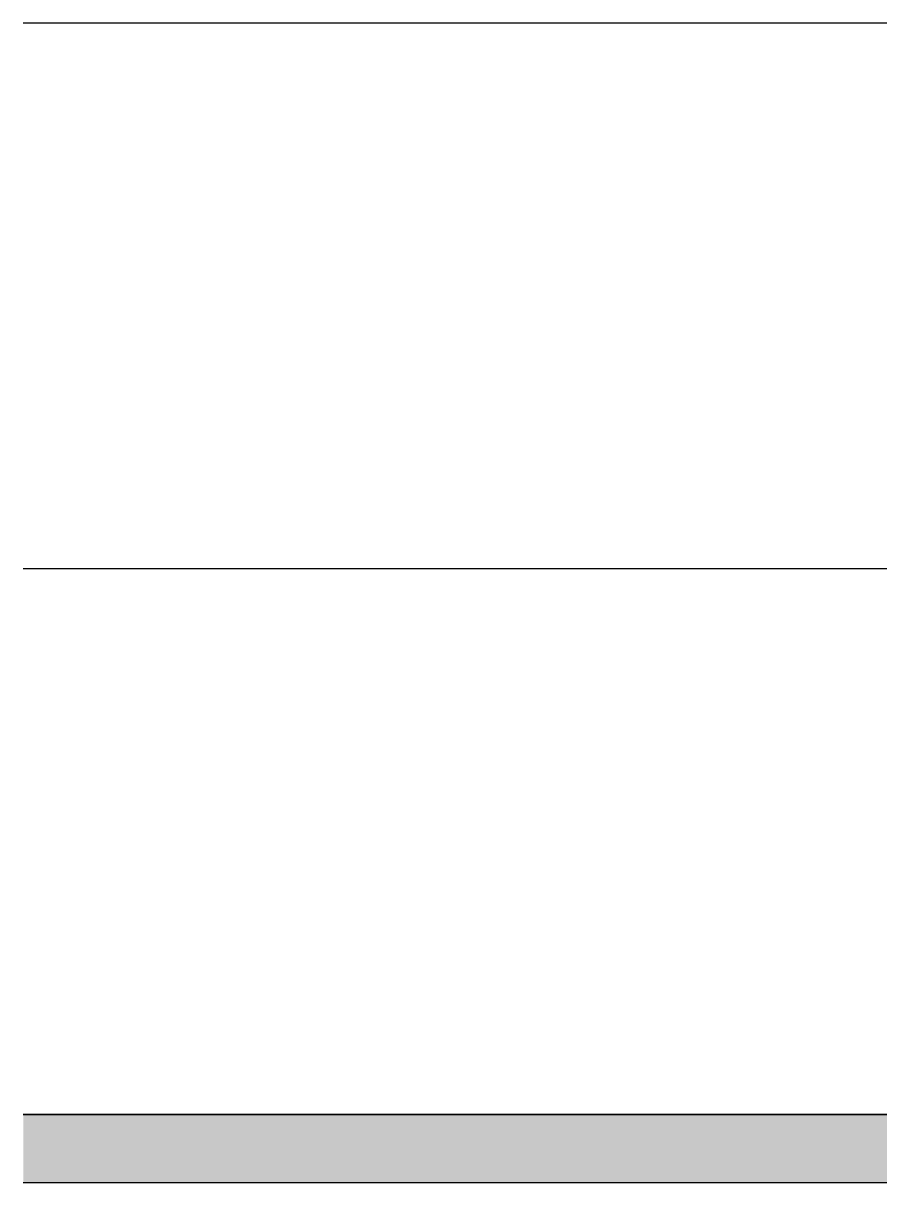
# Model space of a CAD drawing. Extents: x 2558 to 85222, y -662 to 28852.
# Drawn here: x 3992 to 5022, y 16410 to 17804 of the extents above; entities that cross this region are included whole.
import ezdxf

# ---------------------------------------------------------------- set-up
doc = ezdxf.new("R2010")
doc.units = 0
doc.header["$MEASUREMENT"] = 0
doc.layers.get('0').update_dxf_attribs({"linetype": 'CONTINUOUS'})
doc.layers.add('DLINE', color=1, linetype='CONTINUOUS')

# ---------------------------------------------------------------- blocks, each defined once
blk = doc.blocks.new('RCSTD1_DESIGN')
at = {"color": 1}
blk.add_solid([(618.369406, 10142.544165), (618.369406, 10060.576423), (17196.435692, 10142.544165), (17196.435692, 10060.576423)], dxfattribs=at)
at = {"layer": 'DLINE', "color": 7, "linetype": 'CONTINUOUS'}
for p, q in [((17196.435692, 11454.028036), (618.369406, 11454.028036)), ((17196.435692, 10798.2861), (618.369406, 10798.2861)), ((618.369406, 10142.544165), (17196.435692, 10142.544165)), ((17196.435692, 10142.544165), (618.369406, 10142.544165)), ((17196.435692, 10060.576423), (618.369406, 10060.576423)), ((17196.435692, 10060.576423), (618.369406, 10060.576423))]:
    blk.add_line(p, q, dxfattribs=at)

msp = doc.modelspace()

# ---------------------------------------------------------------- block references
msp.add_blockref('RCSTD1_DESIGN', (3373.850413, 6349.689248))

doc.saveas('drawing.dxf')
